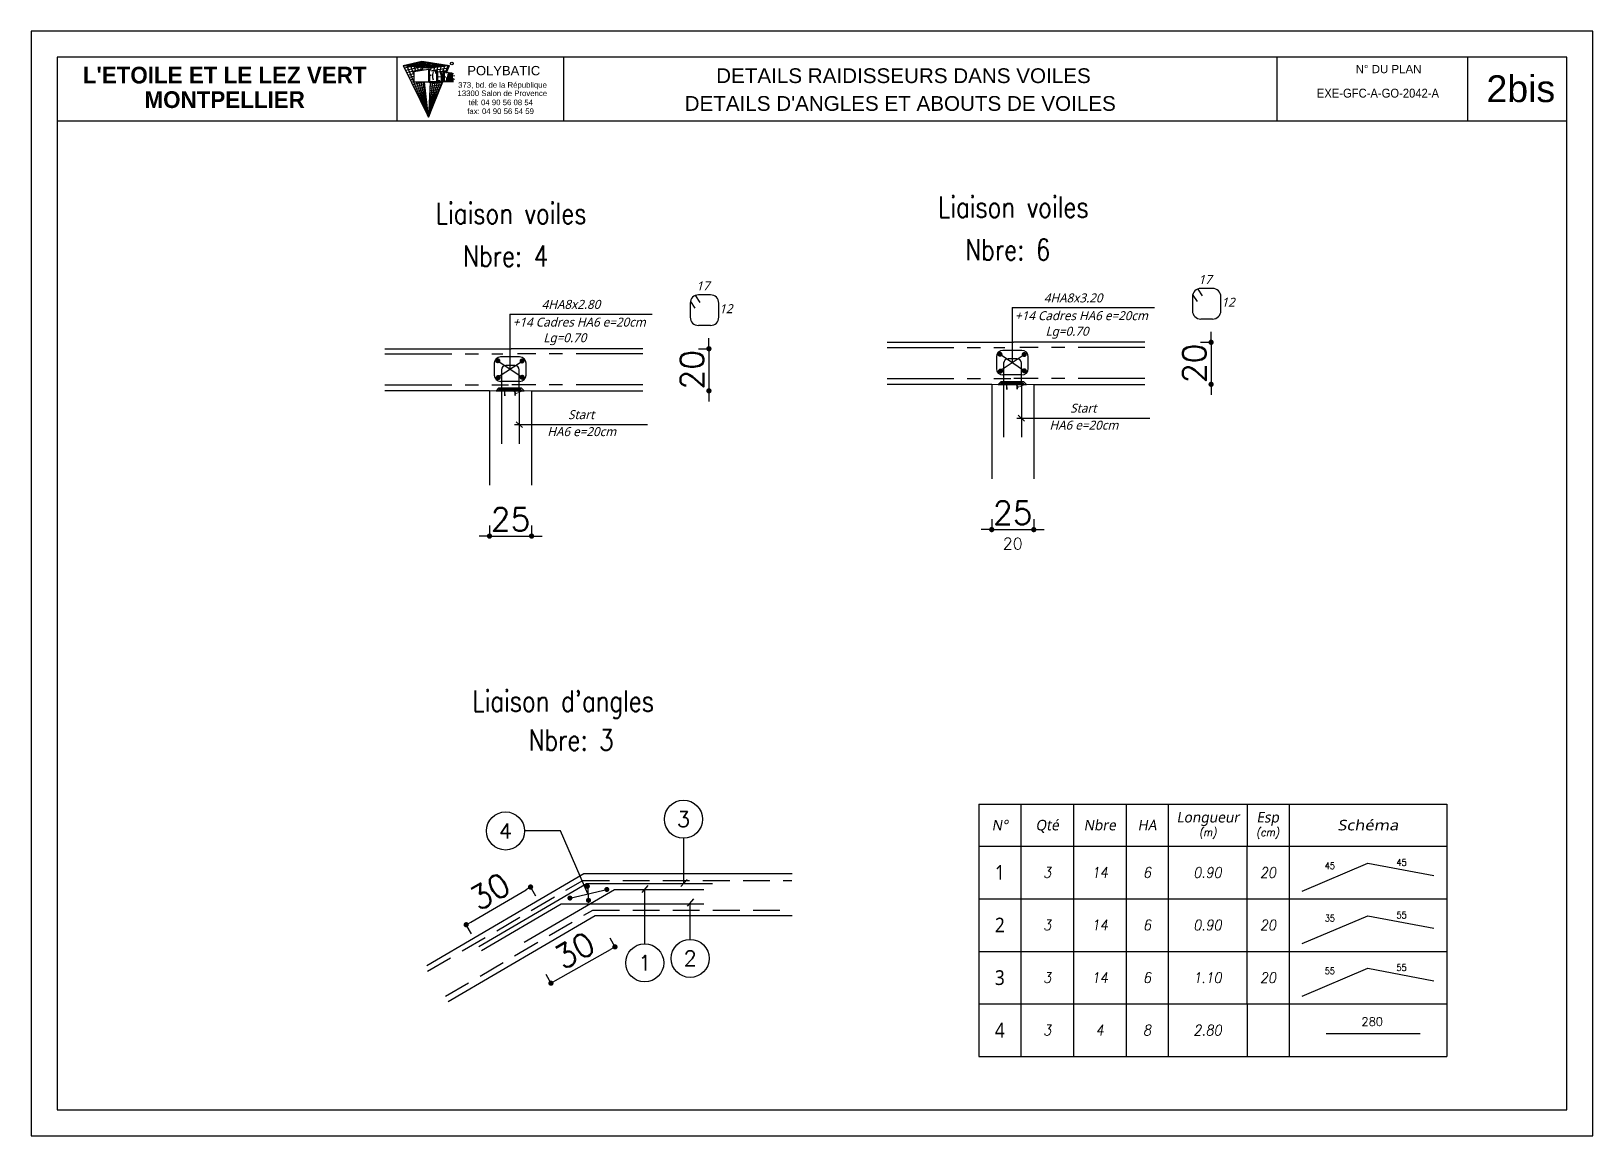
# Model space of a CAD drawing. Header units: millimetres. Extents: x -21776 to 63757, y -7870 to 8483.
# Drawn here: x -20529 to -19787, y -151 to 374 of the extents above; entities that cross this region are included whole.
import ezdxf
from ezdxf.enums import TextEntityAlignment as Align

# ---------------------------------------------------------------- set-up
doc = ezdxf.new("R2010")
doc.units = ezdxf.units.MM
doc.header["$PDMODE"] = 34
for name, pattern in [('AXESX2', [101.6, 63.5, -12.7, 12.7, -12.7]), ('CACHEX2', [19.05, 12.7, -6.35]), ('CONTINUE', [0])]:
    doc.linetypes.add(name, pattern=pattern)
for name, color, linetype in [('COTATION', 1, 'Continuous'), ('GH-DIV', 4, 'Continuous'), ('GO-CARTOUCHE', 7, 'Continuous'), ('GO-COTATION', 1, 'Continuous'), ('GO-FER-HA', 140, 'Continuous'), ('GO-TEXTE', 9, 'Continuous'), ('GO-TEXTE-ACIER', 3, 'Continuous'), ('GO-TEXTE-FER', 3, 'Continuous'), ('préfa v', 2, 'Continuous'), ('STR_AXES', 4, 'AXESX2'), ('STR_TS_TXT', 7, 'Continuous'), ('STR_VOI-POT', 6, 'Continuous')]:
    doc.layers.add(name, color=color, linetype=linetype)
doc.styles.add('Lucida', font='')
doc.styles.get("Standard").update_dxf_attribs({"font": 'romans.shx'})
doc.styles.add('Tableau', font='romans.shx', dxfattribs={"width": 0.9, "oblique": 10})
doc.styles.add('Tableau2', font='trebuc.TTF', dxfattribs={"width": 0.9, "oblique": 10})
doc.styles.add('TEXTE', font='romans.shx')
doc.styles.add('TEXTE TS', font='romans.shx', dxfattribs={"width": 0.7, "oblique": 15})
doc.styles.add('TEXTEBA', font='ARIAL.TTF')
doc.styles.get('Lucida').set_extended_font_data('Lucida Sans', italic=True)
doc.dimstyles.new('COUPE-20', dxfattribs={"dimscale": 0.5, "dimtxt": 22, "dimasz": 5, "dimexe": 0.05, "dimexo": 0, "dimgap": 5, "dimtad": 1, "dimdsep": 46, "dimtxsty": 'Standard', "dimblk1": 'DOT', "dimblk2": 'DOT', "dimsah": 1, "dimcen": 0, "dimdle": 150, "dimclrd": 1, "dimclre": 1, "dimclrt": 7, "dimadec": 0, "dimazin": 0, "dimtfac": 1, "dimtix": 1, "dimtmove": 2, "dimatfit": 3, "dimldrblk": 'DOT', "dimfxl": 0, "dimtvp": 1, "dimtolj": 1, "dimtzin": 0, "dimarcsym": 0})

# ---------------------------------------------------------------- blocks, each defined once
blk = doc.blocks.new('_DOT')
at = {"color": 0, "linetype": 'ByBlock'}
blk.add_line((-0.5, 0), (-1, 0), dxfattribs=at)
at = {"color": 0, "linetype": 'ByBlock', "const_width": 0.5}
blk.add_lwpolyline([(-0.25, 0, 1), (0.25, 0, 1)], format="xyb", close=True, dxfattribs=at)
blk = doc.blocks.new('*D994')
at = {"layer": 'COTATION', "color": 1, "lineweight": -2}
for p, q in [((-20313.63, 134.14), (-20316.13, 134.14)), ((-20311.13, 139.14), (-20311.13, 134.12)), ((-20311.13, 134.14), (-20291.13, 134.14)), ((-20291.13, 139.14), (-20291.13, 134.12)), ((-20288.63, 134.14), (-20286.13, 134.14))]:
    blk.add_line(p, q, dxfattribs=at)
at = {"layer": 'DEFPOINTS', "color": 0}
for p in [(-20311.13, 148.15), (-20291.13, 148.15), (-20291.13, 134.14)]:
    blk.add_point(p, dxfattribs=at)
at = {"layer": 'COTATION', "color": 1, "lineweight": -2, "xscale": 2.5, "yscale": 2.5, "zscale": 2.5}
blk.add_blockref('_DOT', (-20311.13, 134.14), dxfattribs=at)
at = {"layer": 'COTATION', "color": 1, "lineweight": -2, "xscale": 2.5, "yscale": 2.5, "zscale": 2.5, "rotation": 180}
blk.add_blockref('_DOT', (-20291.13, 134.14), dxfattribs=at)
at = {"layer": 'COTATION', "color": 7, "insert": (-20301.13, 142.14), "char_height": 11, "attachment_point": 5}
blk.add_mtext('\\A1;25', dxfattribs=at)
blk = doc.blocks.new('*D995')
at = {"layer": 'COTATION', "color": 1, "lineweight": -2}
for p, q in [((-20211.82, 223.19), (-20206.79, 223.19)), ((-20206.82, 225.69), (-20206.82, 228.19)), ((-20206.82, 223.19), (-20206.82, 203.19)), ((-20207.22, 203.19), (-20206.79, 203.19)), ((-20206.82, 200.69), (-20206.82, 198.19))]:
    blk.add_line(p, q, dxfattribs=at)
at = {"layer": 'DEFPOINTS', "color": 0}
for p in [(-20219.86, 223.19), (-20219.86, 203.19, -153.35), (-20206.82, 203.19)]:
    blk.add_point(p, dxfattribs=at)
at = {"layer": 'COTATION', "color": 1, "lineweight": -2, "xscale": 2.5, "yscale": 2.5, "zscale": 2.5}
for p, rotation in [((-20206.82, 223.19), 270), ((-20206.82, 203.19), 90)]:
    blk.add_blockref('_DOT', p, dxfattribs=dict(at, rotation=rotation))
at = {"layer": 'COTATION', "color": 7, "insert": (-20214.82, 213.19), "char_height": 11, "attachment_point": 5, "rotation": 90}
blk.add_mtext('\\A1;20', dxfattribs=at)
blk = doc.blocks.new('*D996')
at = {"layer": 'COTATION', "color": 1, "lineweight": -2}
for p, q in [((-20072.37, 142.22), (-20072.37, 137.19)), ((-20052.37, 142.22), (-20052.37, 137.19)), ((-20074.87, 137.22), (-20077.37, 137.22)), ((-20072.37, 137.22), (-20052.37, 137.22)), ((-20049.87, 137.22), (-20047.37, 137.22))]:
    blk.add_line(p, q, dxfattribs=at)
at = {"layer": 'DEFPOINTS', "color": 0}
for p in [(-20072.37, 151.22), (-20052.37, 151.22), (-20052.37, 137.22)]:
    blk.add_point(p, dxfattribs=at)
at = {"layer": 'COTATION', "color": 1, "lineweight": -2, "xscale": 2.5, "yscale": 2.5, "zscale": 2.5}
blk.add_blockref('_DOT', (-20072.37, 137.22), dxfattribs=at)
at = {"layer": 'COTATION', "color": 1, "lineweight": -2, "xscale": 2.5, "yscale": 2.5, "zscale": 2.5, "rotation": 180}
blk.add_blockref('_DOT', (-20052.37, 137.22), dxfattribs=at)
at = {"layer": 'COTATION', "color": 7, "insert": (-20062.37, 145.22), "char_height": 11, "attachment_point": 5}
blk.add_mtext('\\A1;25', dxfattribs=at)
blk = doc.blocks.new('*D997')
at = {"layer": 'COTATION', "color": 1, "lineweight": -2}
for p, q in [((-19968.06, 228.76), (-19968.06, 231.26)), ((-19973.06, 226.26), (-19968.04, 226.26)), ((-19968.06, 226.26), (-19968.06, 206.26)), ((-19968.47, 206.26), (-19968.04, 206.26)), ((-19968.06, 203.76), (-19968.06, 201.26))]:
    blk.add_line(p, q, dxfattribs=at)
at = {"layer": 'DEFPOINTS', "color": 0}
for p in [(-19981.11, 226.26), (-19981.11, 206.26, -153.35), (-19968.06, 206.26)]:
    blk.add_point(p, dxfattribs=at)
at = {"layer": 'COTATION', "color": 1, "lineweight": -2, "xscale": 2.5, "yscale": 2.5, "zscale": 2.5}
for p, rotation in [((-19968.06, 226.26), 270), ((-19968.06, 206.26), 90)]:
    blk.add_blockref('_DOT', p, dxfattribs=dict(at, rotation=rotation))
at = {"layer": 'COTATION', "color": 7, "insert": (-19976.06, 216.26), "char_height": 11, "attachment_point": 5, "rotation": 90}
blk.add_mtext('\\A1;20', dxfattribs=at)
blk = doc.blocks.new('*D998')
at = {"layer": 'DEFPOINTS', "color": 0}
for p in [(-20291.61, -32.67), (-20288.48, -38.03), (-20319.07, -55.94)]:
    blk.add_point(p, dxfattribs=at)
at = {"layer": 'GO-COTATION', "color": 1, "lineweight": -2}
for p, q in [((-20320.05, -49.32), (-20293.77, -33.94)), ((-20289.09, -36.99), (-20291.63, -32.65)), ((-20319.68, -54.9), (-20322.22, -50.57))]:
    blk.add_line(p, q, dxfattribs=at)
at = {"layer": 'GO-COTATION', "color": 1, "lineweight": -2, "xscale": 2.5, "yscale": 2.5, "zscale": 2.5}
for p, rotation in [((-20291.61, -32.67), 30.35081154115855), ((-20322.21, -50.59), 210.3508115411585)]:
    blk.add_blockref('_DOT', p, dxfattribs=dict(at, rotation=rotation))
at = {"layer": 'GO-COTATION', "color": 7, "insert": (-20310.95, -34.73), "char_height": 11, "attachment_point": 5, "rotation": 30.35081}
blk.add_mtext('\\A1;30', dxfattribs=at)
blk = doc.blocks.new('*D999')
at = {"layer": 'DEFPOINTS', "color": 0}
for p in [(-20255.74, -53.62), (-20251.49, -61.11), (-20286.18, -70.89)]:
    blk.add_point(p, dxfattribs=at)
at = {"layer": 'GO-COTATION', "color": 1, "lineweight": -2}
for p, q in [((-20253.95, -56.76), (-20251.47, -61.13)), ((-20279.75, -77.15), (-20253.66, -62.34)), ((-20284.4, -74.04), (-20281.92, -78.41))]:
    blk.add_line(p, q, dxfattribs=at)
at = {"layer": 'GO-COTATION', "color": 1, "lineweight": -2, "xscale": 2.5, "yscale": 2.5, "zscale": 2.5}
for p, rotation in [((-20251.49, -61.11), 29.57089061877478), ((-20281.93, -78.38), 209.5708906187748)]:
    blk.add_blockref('_DOT', p, dxfattribs=dict(at, rotation=rotation))
at = {"layer": 'GO-COTATION', "color": 7, "insert": (-20270.66, -62.79), "char_height": 11, "attachment_point": 5, "rotation": 29.57089}
blk.add_mtext('\\A1;30', dxfattribs=at)
blk = doc.blocks.new('Spécial')
at = {"layer": 'GO-TEXTE-FER'}
for p, q in [((0, 0), (0, -1)), ((0, 0), (8.9, 0)), ((0.8, 0), (0.8, -1)), ((1.8, 0), (1.8, -1)), ((2.8, 0), (2.8, -1)), ((3.6, 0), (3.6, -1)), ((5.1, 0), (5.1, -1)), ((5.9, 0), (5.9, -1)), ((8.9, 0), (8.9, -1)), ((0, -1), (8.9, -1))]:
    blk.add_line(p, q, dxfattribs=at)
at = {"layer": 'GO-TEXTE-FER', "style": 'Tableau2', "width": 0.9}
blk.add_attdef('NUMERO', text='', height=0.28, dxfattribs=at).set_placement((0.4, -0.5), align=Align.MIDDLE_CENTER)
at = {"layer": 'GO-TEXTE-FER', "style": 'Tableau', "oblique": 10, "width": 0.9}
for tag, p in [('QUANTITE', (1.3, -0.5)), ('NOMBRE', (2.3, -0.5)), ('NUANCE', (3.2, -0.5)), ('LONGUEUR', (4.35, -0.5)), ('ESPACEMENTS', (5.5, -0.5))]:
    blk.add_attdef(tag, text='', height=0.2, dxfattribs=at).set_placement(p, align=Align.MIDDLE_CENTER)
blk = doc.blocks.new('Désignation')
at = {"layer": 'GO-TEXTE-FER'}
for p, q in [((0, 0.8), (8.9, 0.8)), ((0, 0.8), (0, 0)), ((0.8, 0.8), (0.8, 0)), ((1.8, 0.8), (1.8, 0)), ((2.8, 0.8), (2.8, 0)), ((3.6, 0.8), (3.6, 0)), ((5.1, 0.8), (5.1, 0)), ((5.9, 0.8), (5.9, 0)), ((8.9, 0.8), (8.9, 0)), ((0, 0), (8.9, 0))]:
    blk.add_line(p, q, dxfattribs=at)
at = {"layer": 'GO-TEXTE-FER', "style": 'Tableau2', "oblique": 10}
for s, p in [('Longueur', (4.356, 0.55)), ('Esp', (5.494, 0.55)), ('N°', (0.4, 0.4)), ('Qté', (1.3, 0.4)), ('Nbre', (2.3, 0.4)), ('HA', (3.2, 0.4))]:
    blk.add_text(s, height=0.2, dxfattribs=at).set_placement(p, align=Align.MIDDLE_CENTER)
at = {"layer": 'GO-TEXTE-FER', "color": 7, "style": 'Tableau', "oblique": 10, "width": 0.9}
for s, p in [('(m)', (4.356, 0.265)), ('(cm)', (5.494, 0.265))]:
    blk.add_text(s, height=0.15, dxfattribs=at).set_placement(p, align=Align.MIDDLE_CENTER)
at = {"layer": 'GO-TEXTE-FER', "style": 'Tableau2', "oblique": 10, "width": 1.2}
blk.add_text('Schéma', height=0.2, dxfattribs=at).set_placement((7.4, 0.4), align=Align.MIDDLE_CENTER)
blk = doc.blocks.new('Barre libre')
at = {"layer": 'GO-TEXTE-FER'}
for p, q in [((0, 0), (0, -1)), ((0, 0), (8.9, 0)), ((0.8, 0), (0.8, -1)), ((1.8, 0), (1.8, -1)), ((2.8, 0), (2.8, -1)), ((3.6, 0), (3.6, -1)), ((5.1, 0), (5.1, -1)), ((5.9, 0), (5.9, -1)), ((8.9, 0), (8.9, -1)), ((0, -1), (8.9, -1))]:
    blk.add_line(p, q, dxfattribs=at)
at = {"layer": 'GO-TEXTE-FER', "color": 1}
blk.add_line((6.603, -0.563), (8.394, -0.563), dxfattribs=at)
at = {"layer": 'GO-TEXTE-FER', "color": 1, "style": 'Tableau'}
blk.add_attdef('Longueur', text='', height=0.16, dxfattribs=at).set_placement((7.481, -0.336), align=Align.MIDDLE_CENTER)
at = {"layer": 'GO-TEXTE-FER', "style": 'Tableau2', "width": 0.9}
blk.add_attdef('NUMERO', text='', height=0.28, dxfattribs=at).set_placement((0.4, -0.5), align=Align.MIDDLE_CENTER)
at = {"layer": 'GO-TEXTE-FER', "style": 'Tableau', "oblique": 10, "width": 0.9}
for tag, p in [('QUANTITE', (1.3, -0.5)), ('NOMBRE', (2.3, -0.5)), ('NUANCE', (3.2, -0.5)), ('LONGUEUR', (4.35, -0.5)), ('ESPACEMENTS', (5.5, -0.5))]:
    blk.add_attdef(tag, text='', height=0.2, dxfattribs=at).set_placement(p, align=Align.MIDDLE_CENTER)

msp = doc.modelspace()

# ---------------------------------------------------------------- hatches: boundary and pattern name
at = {"layer": 'GO-FER-HA'}
h = msp.add_hatch(dxfattribs=at)
h.set_pattern_fill('ANSI31', color=9, scale=4.218928, angle=-540, style=0)
h.set_pattern_definition([(45, (-58492.28085, -274735.3156), (-0.3729040775, 0.3729040775), [])])
h.paths.add_polyline_path([(-20295.38376, 203.18765), (-20296.79007, 204.59396), (-20297.91918, 204.59396), (-20297.91918, 203.18765)])
h.paths.add_polyline_path([(-20297.91918, 203.18765), (-20297.91918, 204.59396), (-20300.10879, 204.59396), (-20299.96977, 203.18765)])
h.paths.add_polyline_path([(-20300.34064, 203.18765), (-20300.12059, 204.59396), (-20306.90032, 204.59396), (-20306.75472, 203.18765)])
h.paths.add_polyline_path([(-20306.95534, 204.27285), (-20308.04054, 203.18765), (-20307.05205, 203.18765)])
h = msp.add_hatch(dxfattribs=at)
h.set_pattern_fill('ANSI31', color=9, scale=4.218928, angle=-540, style=0)
h.set_pattern_definition([(45, (-58253.5253, -274732.2414), (-0.3729040775, 0.3729040775), [])])
h.paths.add_polyline_path([(-20056.62822, 206.26184), (-20058.03453, 207.66815), (-20059.16363, 207.66815), (-20059.16363, 206.26184)])
h.paths.add_polyline_path([(-20059.16363, 206.26184), (-20059.16363, 207.66815), (-20061.35324, 207.66815), (-20061.21423, 206.26184)])
h.paths.add_polyline_path([(-20061.5851, 206.26184), (-20061.36504, 207.66815), (-20068.14478, 207.66815), (-20067.99918, 206.26184)])
h.paths.add_polyline_path([(-20068.1998, 207.34704), (-20069.285, 206.26184), (-20068.2965, 206.26184)])

# ---------------------------------------------------------------- linework, layer by layer
at = {"lineweight": 18}
for points in [[(-20311.12843, 203.18765), (-20304.17845, 203.18765), (-20301.15598, 204.61144), (-20298.4083, 201.84033), (-20295.24845, 203.18765), (-20287.94166, 203.18765)], [(-20072.37288, 206.26184), (-20065.42291, 206.26184), (-20062.40044, 207.68562), (-20059.65276, 204.91452), (-20056.49291, 206.26184), (-20049.18612, 206.26184)]]:
    msp.add_lwpolyline(points, dxfattribs=at)
at = {"layer": 'COTATION'}
for p, q in [((-20215.50732, 245.58914), (-20213.45627, 242.51442)), ((-20213.17142, 248.37916), (-20211.12037, 245.24752)), ((-19976.75178, 248.66332), (-19974.70072, 245.58861)), ((-19974.41588, 251.45334), (-19972.36483, 248.3217)), ((-20307.54152, 209.50866), (-20295.66251, 217.362)), ((-20307.17768, 217.50303), (-20295.6038, 209.61362)), ((-20068.78598, 212.58285), (-20056.90697, 220.43619)), ((-20068.42214, 220.57721), (-20056.84826, 212.68781)), ((-20277.43801, -6.00879), (-20294.46739, -6.00879)), ((-20264.31849, -35.90975, 460.03949), (-20277.43801, -6.00879)), ((-20220.18301, -32.46582), (-20217.23232, -29.1107)), ((-20272.91128, -37.90681, 460.03949), (-20254.77348, -33.69139, 460.03949)), ((-20264.61082, -32.33135, 460.03949), (-20264.06648, -38.9947, 460.03949)), ((-20238.60027, -35.25684), (-20235.64958, -31.90172)), ((-20237.33394, -59.65066), (-20237.33394, -33.81718)), ((-20237.33394, -59.65066), (-20237.33394, -35.82685)), ((-20217.00357, -41.6943), (-20214.05287, -38.33919)), ((-20215.73723, -57.543), (-20215.73723, -40.25464))]:
    msp.add_line(p, q, dxfattribs=at)
at = {"layer": 'GH-DIV'}
for p, q in [((-20340.89716, -69.88616), (-20266.30727, -26.21056)), ((-20266.30727, -26.21056), (-20167.24257, -26.21056)), ((-20330.79129, -87.14511), (-20260.88261, -46.21056)), ((-20260.88261, -46.21056), (-20167.24257, -46.21056))]:
    msp.add_line(p, q, dxfattribs=at)
at = {"layer": 'GO-CARTOUCHE', "color": 9, "linetype": 'CONTINUE'}
for p, q in [((-20352.16415, 357.75883), (-20343.23537, 359.83529)), ((-20352.16415, 357.75883), (-20339.08245, 356.51296)), ((-20352.16415, 357.75883), (-20340.12068, 333.25661)), ((-20351.61676, 356.64519), (-20343.09379, 358.62717)), ((-20351.15788, 357.663), (-20342.22925, 359.67559)), ((-20351.06938, 355.53156), (-20342.95222, 357.41905)), ((-20347.18064, 350.10393), (-20350.54616, 358.13511)), ((-20350.54616, 358.13511), (-20337.45943, 356.73942)), ((-20349.14534, 357.47133), (-20340.21702, 359.35619)), ((-20347.18064, 353.5005), (-20348.92816, 358.51139)), ((-20348.92816, 358.51139), (-20335.83641, 356.96589)), ((-20347.31017, 358.88766), (-20334.2134, 357.19236)), ((-20346.2191, 354.99791), (-20347.31017, 358.88766)), ((-20347.13281, 357.27966), (-20338.20479, 359.03679)), ((-20344.82228, 355.20332), (-20345.69218, 359.26394)), ((-20345.69218, 359.26394), (-20332.59038, 357.41883)), ((-20345.12028, 357.08799), (-20336.19256, 358.71739)), ((-20343.4398, 355.40663), (-20344.07419, 359.64022)), ((-20344.07419, 359.64022), (-20330.96736, 357.64529)), ((-20342.72864, 355.51121), (-20343.23537, 359.83529)), ((-20343.23537, 359.83529), (-20330.15367, 357.75883)), ((-20343.10774, 356.89632), (-20334.18033, 358.39798)), ((-20341.09521, 356.70465), (-20332.1681, 358.07858)), ((-20340.08894, 356.60881), (-20331.16199, 357.91888)), ((-20339.08245, 356.51296), (-20339.11705, 355.73782)), ((-20330.15367, 357.75883), (-20339.08245, 356.51296)), ((-20338.7927, 355.50286), (-20330.60669, 356.64517)), ((-20337.45943, 356.73942), (-20337.60798, 355.42866)), ((-20335.83641, 356.96589), (-20336.19677, 355.28126)), ((-20334.2134, 357.19236), (-20334.74121, 355.0537)), ((-20332.59038, 357.41883), (-20333.40886, 354.7926)), ((-20330.96736, 357.64529), (-20332.09527, 354.64003)), ((-20331.54417, 354.34054), (-20330.15367, 357.75883)), ((-20350.522, 354.41792), (-20342.81064, 356.21092)), ((-20349.97462, 353.30428), (-20347.18064, 353.95387)), ((-20349.42724, 352.19065), (-20347.18064, 352.71293)), ((-20348.87986, 351.07701), (-20347.18064, 351.472)), ((-20348.33248, 349.96337), (-20347.18064, 350.23109)), ((-20347.7851, 348.84973), (-20343.38206, 349.873)), ((-20347.23772, 347.7361), (-20341.96118, 348.96219)), ((-20340.12068, 355.89473), (-20347.18064, 354.8565)), ((-20347.18064, 354.8565), (-20347.18064, 349.873)), ((-20347.18064, 349.873), (-20339.70539, 350.28829)), ((-20339.78412, 349.88531), (-20347.18064, 349.873)), ((-20340.12068, 333.25661), (-20347.08387, 349.873)), ((-20340.12068, 333.25661), (-20345.91557, 349.873)), ((-20340.12068, 333.25661), (-20344.78157, 349.873)), ((-20340.12068, 333.25661), (-20343.68038, 349.873)), ((-20340.12068, 333.25661), (-20342.6106, 349.873)), ((-20340.12068, 333.25661), (-20342.06791, 349.873)), ((-20338.95853, 355.71304), (-20340.12068, 355.89473)), ((-20340.12068, 355.89473), (-20340.12068, 349.88475)), ((-20340.12068, 333.25661), (-20333.26458, 350.1112)), ((-20333.80199, 350.09253), (-20340.12068, 333.25661)), ((-20334.88539, 350.05489), (-20340.12068, 333.25661)), ((-20335.98433, 350.01671), (-20340.12068, 333.25661)), ((-20337.09913, 349.97797), (-20340.12068, 333.25661)), ((-20338.23014, 349.93868), (-20340.12068, 333.25661)), ((-20339.37772, 349.89881), (-20340.12068, 333.25661)), ((-20339.78412, 349.88531), (-20337.69621, 349.96171)), ((-20339.70539, 353.47583), (-20339.70539, 355.40947)), ((-20339.17725, 355.3269), (-20339.70539, 355.40947)), ((-20339.70539, 353.47583), (-20339.28728, 353.44339)), ((-20339.13746, 353.01523), (-20339.70539, 353.05929)), ((-20339.70539, 353.05929), (-20339.70539, 350.28829)), ((-20339.70539, 350.28829), (-20334.70118, 350.28829)), ((-20339.4128, 349.11318), (-20333.32477, 349.96323)), ((-20338.92809, 353.22123), (-20339.13746, 353.01523)), ((-20338.65985, 355.27397), (-20337.34895, 355.46464)), ((-20338.1828, 353.4928), (-20338.20845, 352.924)), ((-20338.20845, 352.924), (-20338.16872, 352.06302)), ((-20338.09047, 354.19273), (-20338.1828, 353.4928)), ((-20338.16872, 352.06302), (-20337.97685, 351.08555)), ((-20337.93899, 354.75079), (-20338.09047, 354.19273)), ((-20337.69621, 349.96171), (-20337.32231, 349.97539)), ((-20337.29364, 349.97644), (-20332.79723, 350.14097)), ((-20336.84618, 354.94863), (-20337.08785, 355.33762)), ((-20336.21694, 355.28442), (-20336.98466, 355.17152)), ((-20336.68325, 354.48298), (-20336.84618, 354.94863)), ((-20336.5583, 353.81048), (-20336.68325, 354.48298)), ((-20336.2191, 350.28768), (-20332.7878, 350.28829)), ((-20336.21694, 350.28829), (-20336.21694, 355.28898)), ((-20335.80164, 355.21949), (-20336.21694, 355.28442)), ((-20335.80164, 350.70358), (-20335.80164, 355.21949)), ((-20335.80164, 354.87497), (-20334.76096, 355.01815)), ((-20335.80164, 354.87497), (-20335.80132, 350.70358)), ((-20335.80164, 350.70358), (-20334.70118, 350.70358)), ((-20335.80132, 352.39321), (-20333.91457, 352.55886)), ((-20335.80132, 350.70358), (-20334.70118, 350.7002)), ((-20334.77501, 355.05898), (-20333.91457, 352.55886)), ((-20334.40367, 355.00093), (-20334.77501, 355.05898)), ((-20334.76096, 355.01815), (-20333.91457, 352.55886)), ((-20334.70118, 350.28829), (-20334.70118, 350.70358)), ((-20334.70118, 350.28829), (-20333.91182, 350.28829)), ((-20334.61971, 355.0347), (-20331.0597, 355.53152)), ((-20334.40367, 355.00093), (-20333.71832, 353.00956)), ((-20333.23483, 354.81819), (-20334.2875, 354.66338)), ((-20333.91457, 350.28829), (-20333.91457, 352.55886)), ((-20333.91457, 350.7002), (-20333.91182, 350.28829)), ((-20333.91182, 350.28829), (-20333.49927, 350.28829)), ((-20333.23483, 354.81819), (-20333.71832, 353.00956)), ((-20332.90472, 354.76658), (-20333.49927, 352.54251)), ((-20333.49927, 350.29338), (-20333.49706, 352.55078)), ((-20333.49927, 350.28829), (-20333.49927, 352.54251)), ((-20333.49706, 352.55078), (-20332.91695, 354.72084)), ((-20332.90472, 354.76658), (-20333.23483, 354.81819)), ((-20332.91695, 354.72084), (-20332.79328, 354.73936)), ((-20332.79328, 354.74916), (-20332.91413, 354.73138)), ((-20332.79749, 350.29225), (-20329.19925, 350.29225)), ((-20332.79653, 350.141), (-20328.2371, 350.28649)), ((-20332.79328, 350.28829), (-20332.79328, 354.74916)), ((-20331.98896, 354.62341), (-20332.79328, 354.74916)), ((-20332.79328, 350.28829), (-20331.91309, 350.28829)), ((-20332.03386, 354.33619), (-20332.50257, 354.40947)), ((-20332.50257, 352.66008), (-20332.50257, 354.40947)), ((-20332.50257, 352.66008), (-20332.12377, 352.63069)), ((-20332.50257, 352.3685), (-20332.14626, 352.34086)), ((-20332.50257, 350.57899), (-20332.50257, 352.3685)), ((-20332.50257, 350.57899), (-20332.00244, 350.57899)), ((-20331.75153, 350.43022), (-20331.91744, 350.29225)), ((-20331.91744, 350.29225), (-20331.34752, 350.29225)), ((-20331.63261, 350.6867), (-20331.75153, 350.43022)), ((-20331.71312, 354.38989), (-20331.51271, 354.41786)), ((-20330.84104, 354.44394), (-20331.67864, 354.32076)), ((-20331.66164, 352.11428), (-20331.60845, 351.94602)), ((-20331.56425, 351.016), (-20331.63261, 350.6867)), ((-20331.60845, 351.94602), (-20331.55599, 351.62538)), ((-20331.54368, 351.31313), (-20331.56425, 351.016)), ((-20331.55599, 351.62538), (-20331.54368, 351.31313)), ((-20331.30202, 350.6027), (-20331.33928, 350.29225)), ((-20331.26003, 350.95266), (-20331.30202, 350.6027)), ((-20331.22504, 351.24421), (-20331.26003, 350.95266)), ((-20331.19155, 351.52328), (-20331.22504, 351.24421)), ((-20331.15776, 351.80484), (-20331.19155, 351.52328)), ((-20331.14026, 351.95061), (-20331.15776, 351.80484)), ((-20331.12876, 352.04647), (-20331.14026, 351.95061)), ((-20331.11941, 352.12435), (-20331.12876, 352.04647)), ((-20331.09778, 352.30456), (-20331.11941, 352.12435)), ((-20331.05297, 352.67799), (-20331.09778, 352.30456)), ((-20331.00387, 353.0871), (-20331.05297, 352.67799)), ((-20330.88239, 351.65964), (-20331.04649, 350.29225)), ((-20330.84104, 354.44394), (-20331.00387, 353.0871)), ((-20330.88239, 351.65964), (-20330.59136, 351.63706)), ((-20330.84772, 351.94853), (-20330.7388, 352.8561)), ((-20330.84772, 351.94853), (-20330.62696, 351.9314)), ((-20330.63412, 354.41159), (-20330.84104, 354.44394)), ((-20330.7388, 352.8561), (-20330.62696, 351.9314)), ((-20330.63412, 354.41159), (-20330.13589, 350.29225)), ((-20330.61613, 354.26293), (-20330.13541, 354.33362)), ((-20330.59136, 351.63706), (-20330.42823, 350.28829)), ((-20330.58268, 353.98635), (-20330.13541, 354.03939)), ((-20330.57503, 353.9231), (-20329.86547, 353.99718)), ((-20330.13541, 354.33362), (-20330.13541, 354.03939)), ((-20329.30483, 354.20377), (-20330.13541, 354.33362)), ((-20330.13541, 354.03939), (-20329.86547, 353.99718)), ((-20329.86547, 350.29225), (-20329.86547, 353.99718)), ((-20329.57477, 353.95173), (-20329.30483, 353.90953)), ((-20329.57477, 350.29225), (-20329.57477, 353.95173)), ((-20329.57477, 353.88591), (-20329.30483, 353.90953)), ((-20329.57477, 350.29225), (-20329.19925, 350.29225)), ((-20329.30483, 353.90953), (-20329.30483, 354.20377)), ((-20329.19925, 354.18726), (-20329.30483, 354.15337)), ((-20329.19925, 354.18726), (-20329.19925, 350.29112)), ((-20328.90854, 354.14181), (-20329.19925, 354.18726)), ((-20329.19925, 350.29112), (-20328.90854, 350.28829)), ((-20328.90854, 354.14181), (-20328.90854, 350.28829)), ((-20328.90854, 354.00535), (-20328.24999, 354.06661)), ((-20328.81399, 352.15382), (-20328.79753, 351.74065)), ((-20328.79753, 351.74065), (-20328.75821, 351.36223)), ((-20328.75821, 351.36223), (-20328.69821, 351.04402)), ((-20328.69821, 351.04402), (-20328.61207, 350.74919)), ((-20328.61207, 350.74919), (-20328.47706, 350.47402)), ((-20328.00327, 352.8432), (-20328.49298, 352.79765)), ((-20328.47706, 350.47402), (-20328.32203, 350.30391)), ((-20328.01623, 351.36998), (-20328.45911, 351.32878)), ((-20328.01623, 351.36998), (-20327.72139, 351.38076)), ((-20327.70576, 352.79669), (-20328.00327, 352.8432)), ((-20346.69034, 346.62246), (-20341.8196, 347.75406)), ((-20346.14296, 345.50882), (-20341.67802, 346.54594)), ((-20345.59557, 344.39519), (-20341.53645, 345.33782)), ((-20345.04819, 343.28155), (-20341.39487, 344.12969)), ((-20344.50081, 342.16791), (-20341.25329, 342.92157)), ((-20343.95343, 341.05427), (-20341.11172, 341.71345)), ((-20339.74314, 341.7134), (-20336.49586, 342.16763)), ((-20339.69595, 342.77051), (-20336.04284, 343.28129)), ((-20339.64876, 343.82762), (-20335.58983, 344.39494)), ((-20339.60157, 344.88474), (-20335.13682, 345.5086)), ((-20339.55437, 345.94185), (-20334.6838, 346.62226)), ((-20339.50718, 346.99896), (-20334.23079, 347.73592)), ((-20339.45999, 348.05607), (-20333.77778, 348.84957)), ((-20343.40605, 339.94064), (-20340.97014, 340.50533)), ((-20342.85867, 338.827), (-20340.82856, 339.2972)), ((-20342.31129, 337.71336), (-20340.68699, 338.08908)), ((-20341.76391, 336.59973), (-20340.54541, 336.88096)), ((-20341.21653, 335.48609), (-20340.40383, 335.67283)), ((-20340.66915, 334.37245), (-20340.26225, 334.46471)), ((-20340.29626, 335.48272), (-20339.88972, 335.54113)), ((-20340.0263, 335.37074), (-20339.21394, 335.48569)), ((-20339.97911, 336.42785), (-20338.76092, 336.59934)), ((-20339.93191, 337.48496), (-20338.30791, 337.713)), ((-20339.88472, 338.54207), (-20337.8549, 338.82666)), ((-20339.83753, 339.59918), (-20337.40188, 339.94031)), ((-20339.79034, 340.65629), (-20336.94887, 341.05397))]:
    msp.add_line(p, q, dxfattribs=at)
at = {"layer": 'GO-CARTOUCHE', "color": 2, "ltscale": 3}
for p, q in [((-20301.40317, 239.67161), (-20233.79783, 239.67161)), ((-20301.40317, 239.67161), (-20301.40317, 213.56679)), ((-20062.64762, 242.7458), (-19995.04229, 242.7458)), ((-20062.64762, 242.7458), (-20062.64762, 216.64098)), ((-20299.19377, 187.12235), (-20236.0169, 187.12235)), ((-20298.5202, 188.49341), (-20295.48507, 185.75129)), ((-20060.43823, 190.19654), (-19997.26136, 190.19654)), ((-20059.76466, 191.5676), (-20056.72953, 188.82548))]:
    msp.add_line(p, q, dxfattribs=at)
at = {"layer": 'GO-CARTOUCHE', "linetype": 'Continuous'}
for points in [[(-19786.59509, -150.89219), (-19786.59509, 374.1078), (-20529.01932, 374.1078), (-20529.01932, -150.89219)], [(-19798.96759, -138.51969), (-19798.96759, 361.7353), (-20516.64682, 361.7353), (-20516.64682, -138.51969)]]:
    msp.add_lwpolyline(points, close=True, dxfattribs=at)
at = {"layer": 'GO-CARTOUCHE', "color": 9, "linetype": 'CONTINUE'}
msp.add_circle((-20329.0939, 358.79178), 0.66447, dxfattribs=at)
msp.add_circle((-20329.0939, 358.79178), 0.66447, dxfattribs=at)
msp.add_circle((-20329.0939, 358.79178), 0.66447, dxfattribs=at)
at = {"layer": 'GO-COTATION'}
for p, q in [((-20218.91689, -9.48411), (-20218.91689, -31.02616)), ((-19924.68732, -34.56605), (-19893.57489, -21.2815)), ((-19893.57489, -21.2815), (-19862.17961, -27.21713)), ((-19924.68732, -59.56191), (-19893.57489, -46.27736)), ((-19893.57489, -46.27736), (-19862.17961, -52.21299)), ((-19924.68732, -84.55777), (-19893.57489, -71.27322)), ((-19893.57489, -71.27322), (-19862.17961, -77.20884))]:
    msp.add_line(p, q, dxfattribs=at)
at = {"layer": 'GO-FER-HA', "color": 1}
for p, q in [((-20206.0782, 248.80074), (-20211.76085, 248.80074)), ((-19976.9572, 247.92302), (-19976.9572, 241.28022)), ((-19967.32265, 251.87492), (-19973.0053, 251.87492)), ((-19963.37076, 241.28022), (-19963.37076, 247.92302)), ((-20215.71275, 244.84884), (-20215.71275, 238.20604)), ((-20202.1263, 238.20604), (-20202.1263, 244.84884)), ((-20206.0782, 234.25414), (-20211.76085, 234.25414)), ((-19967.32265, 237.32832), (-19973.0053, 237.32832)), ((-20066.68495, 216.26042), (-20066.68495, 205.72993)), ((-20060.35656, 218.36988), (-20064.57549, 218.36988)), ((-20058.24709, 205.72993), (-20058.24709, 216.26042)), ((-20305.44049, 213.18623), (-20305.44049, 202.65575)), ((-20299.1121, 215.29569), (-20303.33103, 215.29569)), ((-20297.00264, 202.65575), (-20297.00264, 213.18623)), ((-20308.04054, 203.18765), (-20306.63423, 204.59396)), ((-20308.04054, 203.18765), (-20294.60578, 203.18765)), ((-20308.04054, 203.18765), (-20304.98442, 203.18765)), ((-20306.63423, 204.59396), (-20296.01209, 204.59396)), ((-20305.44049, 202.65575), (-20305.44049, 178.04533)), ((-20304.43777, 203.18765), (-20297.02841, 203.18765)), ((-20304.39976, 203.18765), (-20304.26223, 204.73101)), ((-20304.26223, 204.73101), (-20303.85311, 200.77953)), ((-20303.85311, 200.77953), (-20303.85311, 203.18765)), ((-20299.56266, 203.18765), (-20299.33537, 204.64017)), ((-20299.33537, 204.64017), (-20298.97171, 200.96121)), ((-20298.97171, 200.96121), (-20298.97171, 203.18765)), ((-20297.00264, 202.65575), (-20297.00264, 178.04533)), ((-20296.43747, 203.18765), (-20294.60578, 203.18765)), ((-20294.60578, 203.18765), (-20296.01209, 204.59396)), ((-20069.285, 206.26184), (-20067.87869, 207.66815)), ((-20069.285, 206.26184), (-20055.85024, 206.26184)), ((-20069.285, 206.26184), (-20066.22887, 206.26184)), ((-20067.87869, 207.66815), (-20057.25655, 207.66815)), ((-20066.68495, 205.72993), (-20066.68495, 181.11952)), ((-20065.68222, 206.26184), (-20058.27287, 206.26184)), ((-20065.64422, 206.26184), (-20065.50668, 207.8052)), ((-20065.50668, 207.8052), (-20065.09757, 203.85371)), ((-20065.09757, 203.85371), (-20065.09757, 206.26184)), ((-20060.80712, 206.26184), (-20060.57983, 207.71436)), ((-20060.57983, 207.71436), (-20060.21617, 204.03539)), ((-20060.21617, 204.03539), (-20060.21617, 206.26184)), ((-20058.24709, 205.72993), (-20058.24709, 181.11952)), ((-20057.68192, 206.26184), (-20055.85024, 206.26184)), ((-20055.85024, 206.26184), (-20057.25655, 207.66815))]:
    msp.add_line(p, q, dxfattribs=at)
at = {"layer": 'GO-FER-HA', "color": 6, "linetype": 'Continuous', "const_width": 1.2}
for points in [[(-20306.57768, 217.50303, 1), (-20307.77768, 217.50303, 1)], [(-20295.06251, 217.362, 1), (-20296.26251, 217.362, 1)], [(-20067.82214, 220.57721, 1), (-20069.02214, 220.57721, 1)], [(-20056.30697, 220.43619, 1), (-20057.50697, 220.43619, 1)], [(-20306.34152, 209.50866, 1), (-20307.54152, 209.50866, 1)], [(-20295.0038, 209.61362, 1), (-20296.2038, 209.61362, 1)], [(-20067.58598, 212.58285, 1), (-20068.78598, 212.58285, 1)], [(-20056.24826, 212.68781, 1), (-20057.44826, 212.68781, 1)]]:
    msp.add_lwpolyline(points, format="xyb", close=True, dxfattribs=at)
at = {"layer": 'GO-FER-HA', "color": 6, "linetype": 'Continuous', "const_width": 1.2, "elevation": 460.03949}
for points in [[(-20272.31128, -37.90681, 1), (-20273.51128, -37.90681, 1)], [(-20264.01082, -32.33135, 1), (-20265.21082, -32.33135, 1)], [(-20254.7579, -33.82721, 1), (-20255.9579, -33.82721, 1)], [(-20263.46648, -38.9947, 1), (-20264.66648, -38.9947, 1)]]:
    msp.add_lwpolyline(points, format="xyb", close=True, dxfattribs=at)
at = {"layer": 'GO-FER-HA', "color": 1}
for centre, radius, start, end in [((-20211.76085, 244.84884), 3.9519, 90, 180), ((-20206.0782, 244.84884), 3.9519, 360, 90), ((-19973.0053, 247.92302), 3.9519, 90, 180), ((-19967.32265, 247.92302), 3.9519, 360, 90), ((-20211.76085, 238.20604), 3.9519, 180, 270), ((-20206.0782, 238.20604), 3.9519, 270, 0), ((-19973.0053, 241.28022), 3.9519, 180, 270), ((-19967.32265, 241.28022), 3.9519, 270, 0), ((-20064.57549, 216.26042), 2.10946, 90, 180), ((-20060.35656, 216.26042), 2.10946, 360, 90), ((-20303.33103, 213.18623), 2.10946, 90, 180), ((-20299.1121, 213.18623), 2.10946, 360, 90)]:
    msp.add_arc(centre, radius, start, end, dxfattribs=at)
at = {"layer": 'GO-TEXTE', "color": 7}
for p, q in [((-20355.19252, 361.7353), (-20355.19252, 331.43756)), ((-20275.92201, 361.7353), (-20275.92201, 331.43756)), ((-19936.83643, 361.7353), (-19936.83643, 331.43756)), ((-19846.13033, 361.7353), (-19846.13033, 331.43756)), ((-19798.96759, 331.43756), (-20516.64682, 331.43756))]:
    msp.add_line(p, q, dxfattribs=at)
at = {"layer": 'GO-TEXTE-ACIER'}
for centre in [(-20218.91689, -0.42735), (-20218.91689, -0.42735), (-20303.52416, -6.00879), (-20303.52416, -6.00879), (-20215.73723, -66.59977), (-20215.73723, -66.59977), (-20237.33394, -68.70742), (-20237.33394, -68.70742)]:
    msp.add_circle(centre, 9.05676, dxfattribs=at)
at = {"layer": 'préfa v', "color": 2, "ltscale": 3}
for p, q in [((-20311.12843, 203.18765), (-20360.83686, 203.18765, -152.08738)), ((-20311.12843, 203.18765), (-20311.12843, 158.27322)), ((-20291.12843, 203.18765), (-20291.12843, 158.27322)), ((-20291.12843, 203.18765), (-20238.26121, 203.18765, -458.6552)), ((-20072.37288, 206.26184), (-20122.08131, 206.26183, -152.08738)), ((-20072.37288, 206.26184), (-20072.37288, 161.34741)), ((-20052.37288, 206.26184), (-20052.37288, 161.34741)), ((-20052.37288, 206.26184), (-19999.50566, 206.26183, -458.6552))]:
    msp.add_line(p, q, dxfattribs=at)
for points in [[(-20360.83686, 223.18765), (-20300.81383, 223.18765)], [(-20122.08131, 226.26183), (-20062.05829, 226.26184)]]:
    msp.add_lwpolyline(points, dxfattribs=at)
at = {"layer": 'préfa v', "color": 2, "ltscale": 3, "elevation": -306.69299}
for points in [[(-20238.26121, 223.18765), (-20300.81383, 223.18765)], [(-19999.50566, 226.26183), (-20062.05829, 226.26184)]]:
    msp.add_lwpolyline(points, dxfattribs=at)
at = {"layer": 'STR_AXES', "ltscale": 0.5}
for p, q in [((-20122.08131, 223.77602, -153.3465), (-20066.05827, 223.77602, -153.3465)), ((-19999.50566, 223.77602, -460.03949), (-20059.05829, 223.77602, -460.03949)), ((-20360.83686, 220.70183, -153.3465), (-20304.81381, 220.70183, -153.3465)), ((-20238.26121, 220.70183, -460.03949), (-20297.81383, 220.70183, -460.03949)), ((-20122.08131, 209.096, -152.20902), (-20063.3169, 209.096, -153.3465)), ((-19999.50566, 209.096, -458.78892), (-20061.79966, 209.096, -460.03949)), ((-20360.83686, 206.02181, -152.20902), (-20302.07244, 206.02182, -153.3465)), ((-20238.26121, 206.02181, -458.78892), (-20300.55521, 206.02182, -460.03949))]:
    msp.add_line(p, q, dxfattribs=at)
at = {"layer": 'STR_VOI-POT'}
for p, q in [((-20308.86816, 216.26958), (-20308.86816, 210.68212, -33.66239)), ((-20296.80665, 219.30708), (-20305.83066, 219.30708)), ((-20293.76915, 210.68212, -33.66239), (-20293.76915, 216.26958)), ((-20070.11262, 219.34377), (-20070.11262, 213.7563, -33.66239)), ((-20058.0511, 222.38127), (-20067.07512, 222.38127)), ((-20055.0136, 213.7563, -33.66239), (-20055.0136, 219.34377)), ((-20058.0511, 210.7188), (-20067.07512, 210.7188)), ((-20296.80665, 207.64462), (-20305.83066, 207.64462)), ((-20316.14284, -60.94769), (-20265.04236, -31.02616)), ((-20294.58792, -58.88615), (-20251.77472, -33.81718)), ((-20265.04236, -31.02616), (-20205.04236, -31.02616)), ((-20251.77472, -33.81718), (-20209.16679, -33.81718)), ((-20315.01949, -62.86615), (-20277.07883, -40.65025)), ((-20277.07883, -40.65025), (-20209.16679, -40.65025))]:
    msp.add_line(p, q, dxfattribs=at)
at = {"layer": 'STR_VOI-POT', "color": 1, "linetype": 'CACHEX2'}
for p, q in [((-20340.58483, -72.69541), (-20266.79461, -29.48806)), ((-20266.79461, -29.48806), (-20167.39873, -29.48806)), ((-20332.06166, -84.60602), (-20262.04147, -43.60618)), ((-20262.04147, -43.60618), (-20167.03402, -43.60618))]:
    msp.add_line(p, q, dxfattribs=at)
at = {"layer": 'STR_VOI-POT'}
for centre, start, end in [((-20305.83066, 216.26958), 90, 180), ((-20296.80665, 216.26958), 360, 90), ((-20067.07512, 219.34377), 90, 180), ((-20058.0511, 219.34377), 360, 90), ((-20305.83066, 210.68212), 180, 270), ((-20296.80665, 210.68212), 270, 0), ((-20067.07512, 213.7563), 180, 270), ((-20058.0511, 213.7563), 270, 0)]:
    msp.add_arc(centre, 3.0375, start, end, dxfattribs=at)

# ---------------------------------------------------------------- block references
at = {"layer": 'GO-FER-HA', "xscale": 25, "yscale": 25, "zscale": 25}
msp.add_blockref('Désignation', (-20078.48549, -13.2387), dxfattribs=at)
at = {"layer": 'GO-TEXTE-FER'}
for name, p, xscale, yscale, zscale, values in [('Spécial', (-20078.48549, -13.2387), 24.99585865563859, 24.99585865563859, 24.9958586556, {'NUMERO': '1', 'QUANTITE': '3', 'NOMBRE': '14', 'NUANCE': '6', 'LONGUEUR': '0.90', 'ESPACEMENTS': '20'}), ('Spécial', (-20078.48549, -38.23456), 24.99585865563859, 24.99585865563859, 24.9958586556, {'NUMERO': '2', 'QUANTITE': '3', 'NOMBRE': '14', 'NUANCE': '6', 'LONGUEUR': '0.90', 'ESPACEMENTS': '20'}), ('Spécial', (-20078.48549, -63.23042), 24.99585865563859, 24.99585865563859, 24.9958586556, {'NUMERO': '3', 'QUANTITE': '3', 'NOMBRE': '14', 'NUANCE': '6', 'LONGUEUR': '1.10', 'ESPACEMENTS': '20'}), ('Barre libre', (-20078.48549, -88.22628), 25, 25, 25, {'NUMERO': '4', 'QUANTITE': '3', 'NOMBRE': '4', 'NUANCE': '8', 'Longueur': '280', 'LONGUEUR': '2.80'})]:
    msp.add_blockref(name, p, dxfattribs=dict(at, xscale=xscale, yscale=yscale, zscale=zscale)).add_auto_attribs(values)

# ---------------------------------------------------------------- texts
at = {"layer": 'COTATION', "color": 7, "insert": (-20062.37288, 130.54292), "char_height": 5.5, "attachment_point": 5}
msp.add_mtext('\\A1;20', dxfattribs=at)
at = {"layer": 'GO-CARTOUCHE', "color": 9, "style": 'TEXTEBA'}
for s, p in [('373, bd. de la République', (-20326.04899, 347.25185)), ('13300 Salon de Provence', (-20326.35862, 343.27974)), ('tél: 04 90 56 08 54', (-20321.14022, 338.96449)), ('fax: 04 90 56 54 59', (-20321.7227, 334.76001))]:
    msp.add_text(s, height=2.6515151, dxfattribs=at).set_placement(p)
at = {"layer": 'GO-CARTOUCHE', "color": 2, "style": 'TEXTEBA'}
msp.add_text('2bis', height=12.748725, dxfattribs=at).set_placement((-19837.12833, 340.42781))
at = {"layer": 'GO-CARTOUCHE', "color": 2, "style": 'TEXTEBA', "width": 0.9}
msp.add_text('EXE-GFC-A-GO-2042-A', height=4.2424242, dxfattribs=at).set_placement((-19888.74562, 342.55643), align=Align.CENTER)
at = {"layer": 'GO-CARTOUCHE', "char_height": 7.9545454, "attachment_point": 5}
for s, insert in [("{\\Fbold|c0;L'ETOILE ET LE LEZ VERT}", (-20437.04704, 353.20727)), ('{\\Fbold|c0;MONTPELLIER}', (-20437.04704, 341.54189))]:
    msp.add_mtext(s, dxfattribs=dict(at, insert=insert))
at = {"layer": 'GO-TEXTE', "color": 3, "style": 'TEXTEBA'}
msp.add_text('POLYBATIC', height=4.419192, dxfattribs=at).set_placement((-20304.35228, 355.39849), align=Align.MIDDLE)
at = {"layer": 'GO-TEXTE', "color": 2, "style": 'TEXTEBA'}
for s, p in [('DETAILS RAIDISSEURS DANS VOILES ', (-20203.37224, 349.47314)), ("DETAILS D'ANGLES ET ABOUTS DE VOILES", (-20218.36787, 336.27173))]:
    msp.add_text(s, height=7.015909, dxfattribs=at).set_placement(p)
at = {"layer": 'GO-TEXTE', "style": 'TEXTEBA'}
msp.add_text('N° DU PLAN', height=3.904297, dxfattribs=at).set_placement((-19883.68565, 354.17359), align=Align.CENTER)
at = {"layer": 'GO-TEXTE', "linetype": 'Continuous', "style": 'Lucida'}
for s, p in [('17', (-20212.84999, 250.91321)), ('17', (-19974.09444, 253.98739)), ('4HA8x2.80', (-20286.34731, 242.14331)), ('4HA8x3.20', (-20047.59176, 245.2175)), ('12', (-19963.15359, 243.17648)), ('+14 Cadres HA6 e=20cm', (-20300.07663, 233.70873)), ('12', (-20201.90914, 240.1023)), ('+14 Cadres HA6 e=20cm', (-20061.32108, 236.78291)), ('Lg=0.70', (-20285.52398, 226.30411)), ('Lg=0.70', (-20046.76844, 229.3783)), ('Start', (-20273.75399, 189.7437)), ('Start', (-20034.99845, 192.81789)), ('HA6 e=20cm', (-20283.65501, 181.66577)), ('HA6 e=20cm', (-20044.89947, 184.73996))]:
    msp.add_text(s, height=4.256, rotation=359.99820245, dxfattribs=at).set_placement(p)
at = {"layer": 'GO-TEXTE-ACIER', "style": 'TEXTE'}
for s, p in [('3', (-20218.91689, -0.42735)), ('4', (-20303.52416, -6.00879)), ('1', (-20237.33394, -68.70742)), ('2', (-20215.73723, -66.59977))]:
    msp.add_text(s, height=7.2, dxfattribs=at).set_placement(p, align=Align.MIDDLE_CENTER)
at = {"layer": 'GO-TEXTE-FER', "color": 1, "style": 'TEXTE', "width": 0.9}
for s, p in [('45', (-19914.00759, -24.09968)), ('45', (-19879.92307, -22.5554)), ('55', (-19879.92307, -47.55126)), ('35', (-19914.00759, -49.09554)), ('55', (-19914.00759, -74.0914)), ('55', (-19879.92307, -72.54712))]:
    msp.add_text(s, height=3.15, dxfattribs=at).set_placement(p)
at = {"layer": 'STR_TS_TXT', "style": 'TEXTE TS', "width": 0.8}
for s, p in [('Liaison voiles', (-20336.69878, 282.55547)), ('Liaison voiles', (-20097.94324, 285.62966)), ('Nbre: 6', (-20084.95832, 265.29012)), ('Nbre: 4', (-20323.71386, 262.21593)), ("Liaison d'angles", (-20319.34481, 50.72695)), ('Nbre: 3', (-20292.60128, 32.16599))]:
    msp.add_text(s, height=10, dxfattribs=at).set_placement(p)

# ---------------------------------------------------------------- dimensions: what is measured, and where the dimension line sits
at = {"layer": 'COTATION'}
for base, p1, p2, picture, middle in [((-19968.06427, 206.26183, -306.69299), (-19981.10539, 226.26183, -306.69299), (-19981.10539, 206.26183, -460.03949), '*D997', (-19976.06427, 216.26183, -306.69299)), ((-20206.81981, 203.18765, -306.69299), (-20219.86093, 223.18765, -306.69299), (-20219.86093, 203.18765, -460.03949), '*D995', (-20214.81981, 213.18765, -306.69299))]:
    dim = msp.add_linear_dim(base=base, p1=p1, p2=p2, angle=90, dimstyle='COUPE-20', dxfattribs=at)
    dim.commit()
    dim.dimension.update_dxf_attribs({"geometry": picture, "text_midpoint": middle})
for base, p1, p2, picture, middle in [((-20291.12843, 134.14256), (-20311.12843, 148.14767), (-20291.12843, 148.14767), '*D994', (-20301.12843, 142.14256)), ((-20052.37288, 137.21675), (-20072.37288, 151.22185), (-20052.37288, 151.22185), '*D996', (-20062.37288, 145.21675))]:
    dim = msp.add_linear_dim(base=base, p1=p1, p2=p2, text='25', dimstyle='COUPE-20', dxfattribs=at)
    dim.commit()
    dim.dimension.update_dxf_attribs({"geometry": picture, "text_midpoint": middle})
at = {"layer": 'GO-COTATION'}
for p1, p2, distance, picture, middle in [((-20319.07351, -55.94264), (-20288.47928, -38.0284), 6.20519, '*D998', (-20310.95418, -34.72718)), ((-20286.18104, -70.89127), (-20255.73711, -53.61717), -8.61583, '*D999', (-20270.65516, -62.78984))]:
    dim = msp.add_aligned_dim(p1=p1, p2=p2, distance=distance, text='30', dimstyle='COUPE-20', dxfattribs=at)
    dim.commit()
    dim.dimension.update_dxf_attribs({"geometry": picture, "text_midpoint": middle})

doc.saveas('drawing.dxf')
